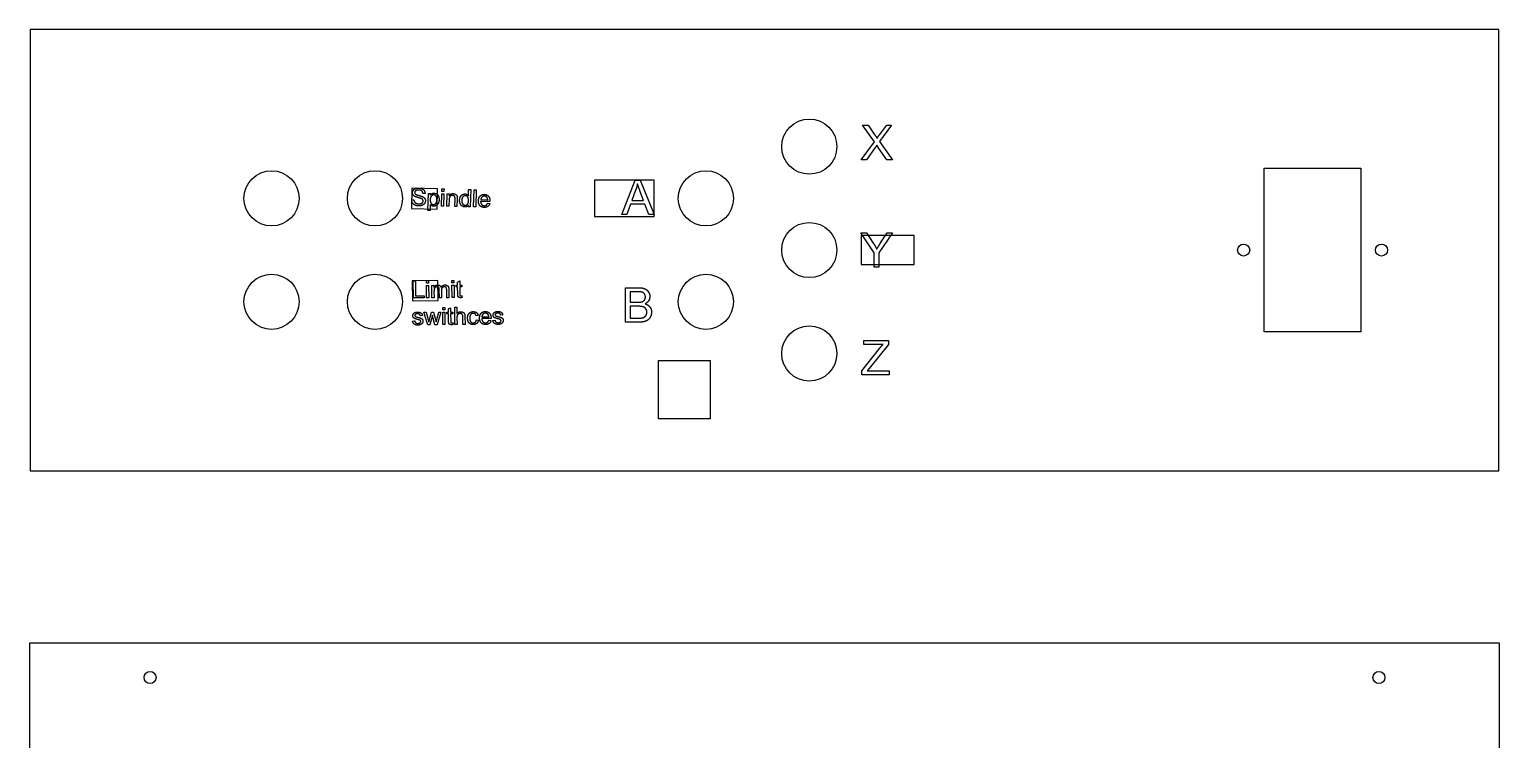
# Model space of a CAD drawing. Header units: millimetres. Extents: x 0 to 426, y -178 to 437.
# Drawn here: x 0 to 426.5, y 231 to 437 of the extents above; entities that cross this region are included whole.
import ezdxf

# ---------------------------------------------------------------- set-up
doc = ezdxf.new("R2010")
doc.units = ezdxf.units.MM
doc.layers.get('0').update_dxf_attribs({"linetype": 'CONTINUOUS'})

msp = doc.modelspace()

# ---------------------------------------------------------------- linework, layer by layer
for p, q in [((245.12, 404.43), (241.71, 409.21)), ((241.71, 409.21), (243.28, 409.21)), ((243.28, 409.21), (245.1, 406.65)), ((250.14, 409.21), (246.63, 404.5)), ((246.69, 406.56), (248.71, 409.21)), ((248.71, 409.21), (250.14, 409.21)), ((241.25, 399.21), (245.12, 404.43)), ((245.35, 402.7), (242.84, 399.21)), ((248.78, 399.21), (246.26, 402.78)), ((246.63, 404.5), (250.42, 399.21)), ((242.84, 399.21), (241.25, 399.21)), ((250.42, 399.21), (248.78, 399.21)), ((171.89, 383.29), (175.73, 393.29)), ((175.73, 393.29), (177.16, 393.29)), ((177.16, 393.29), (181.25, 383.29)), ((114.78, 389.44), (114.14, 389.41)), ((115.63, 384.44), (115.75, 389.45)), ((115.75, 389.45), (116.31, 389.44)), ((116.31, 389.44), (116.3, 388.96)), ((119.55, 385.73), (119.64, 389.35)), ((119.64, 389.35), (120.25, 389.34)), ((119.66, 390.03), (119.67, 390.73)), ((120.27, 390.01), (119.66, 390.03)), ((119.67, 390.73), (120.29, 390.72)), ((120.25, 389.34), (120.17, 385.72)), ((120.29, 390.72), (120.27, 390.01)), ((121.1, 385.7), (121.19, 389.32)), ((121.19, 389.32), (121.74, 389.3)), ((121.74, 389.3), (121.73, 388.79)), ((127.37, 388.75), (127.41, 390.55)), ((127.41, 390.55), (128.02, 390.53)), ((128.02, 390.53), (127.9, 385.53)), ((128.85, 385.51), (128.98, 390.51)), ((128.98, 390.51), (129.59, 390.49)), ((129.59, 390.49), (129.47, 385.49)), ((175.87, 390.33), (174.78, 387.4)), ((178.17, 387.4), (177.12, 390.17)), ((110.9, 387.55), (111.53, 387.59)), ((116.25, 384.43), (115.63, 384.44)), ((116.29, 386.19), (116.25, 384.43)), ((120.17, 385.72), (119.55, 385.73)), ((121.71, 385.68), (121.1, 385.7)), ((121.76, 387.66), (121.71, 385.68)), ((123.43, 385.64), (123.48, 387.84)), ((124.04, 385.63), (123.43, 385.64)), ((124.1, 387.85), (124.04, 385.63)), ((127.33, 385.55), (127.35, 386)), ((127.9, 385.53), (127.33, 385.55)), ((129.47, 385.49), (128.85, 385.51)), ((133.59, 387.05), (130.89, 387.11)), ((130.94, 387.62), (132.96, 387.57)), ((132.93, 386.58), (133.56, 386.48)), ((174.39, 386.32), (173.3, 383.29)), ((178.58, 386.32), (174.39, 386.32)), ((174.78, 387.4), (178.17, 387.4)), ((179.74, 383.29), (178.58, 386.32)), ((173.3, 383.29), (171.89, 383.29)), ((181.25, 383.29), (179.74, 383.29)), ((245.08, 372.24), (241.23, 378)), ((241.23, 378), (242.84, 378)), ((242.84, 378), (244.81, 374.98)), ((250.4, 378), (246.41, 372.24)), ((246.92, 375.06), (248.86, 378)), ((248.86, 378), (250.4, 378)), ((245.08, 368), (245.08, 372.24)), ((246.41, 372.24), (246.41, 368)), ((246.41, 368), (245.08, 368)), ((111.39, 359.1), (111.35, 364.1)), ((111.35, 364.1), (112.01, 364.1)), ((112.01, 364.1), (112.05, 359.69)), ((115.19, 363.42), (115.18, 364.13)), ((115.18, 364.13), (115.8, 364.13)), ((115.8, 363.43), (115.19, 363.42)), ((115.2, 362.75), (115.81, 362.76)), ((115.23, 359.13), (115.2, 362.75)), ((115.8, 364.13), (115.8, 363.43)), ((115.81, 362.76), (115.84, 359.13)), ((116.74, 362.76), (117.29, 362.77)), ((116.77, 359.14), (116.74, 362.76)), ((117.29, 362.77), (117.3, 362.26)), ((122.55, 364.19), (123.17, 364.2)), ((122.56, 363.49), (122.55, 364.19)), ((123.17, 363.49), (122.56, 363.49)), ((122.57, 362.81), (123.18, 362.82)), ((122.6, 359.19), (122.57, 362.81)), ((123.17, 364.2), (123.17, 363.49)), ((123.18, 362.82), (123.21, 359.2)), ((123.78, 362.82), (124.23, 362.83)), ((123.78, 362.35), (123.78, 362.82)), ((124.22, 363.72), (124.83, 364.1)), ((124.23, 362.83), (124.22, 363.72)), ((124.83, 364.1), (124.84, 362.83)), ((124.84, 362.83), (125.45, 362.84)), ((125.45, 362.84), (125.46, 362.36)), ((114.51, 359.12), (111.39, 359.1)), ((112.05, 359.69), (114.51, 359.71)), ((114.51, 359.71), (114.51, 359.12)), ((115.84, 359.13), (115.23, 359.13)), ((117.39, 359.15), (116.77, 359.14)), ((117.37, 361.03), (117.39, 359.15)), ((118.93, 359.16), (118.91, 361.51)), ((119.54, 359.17), (118.93, 359.16)), ((119.52, 361.27), (119.54, 359.17)), ((121.07, 359.18), (121.05, 361.46)), ((121.68, 359.18), (121.07, 359.18)), ((121.66, 361.67), (121.68, 359.18)), ((123.21, 359.2), (122.6, 359.19)), ((124.23, 362.35), (123.78, 362.35)), ((124.25, 360.27), (124.23, 362.35)), ((125.46, 362.36), (124.84, 362.36)), ((124.84, 362.36), (124.86, 360.24)), ((125.48, 359.77), (125.57, 359.22)), ((172.93, 352.08), (172.93, 362.08)), ((172.93, 362.08), (176.69, 362.08)), ((176.26, 360.9), (174.26, 360.9)), ((174.26, 360.9), (174.26, 357.87)), ((114.01, 354), (113.41, 353.92)), ((114.43, 354.94), (115.06, 354.95)), ((115.57, 351.33), (114.43, 354.94)), ((115.06, 354.95), (115.65, 352.86)), ((116.06, 352.83), (116.62, 354.96)), ((116.92, 354.13), (116.21, 351.33)), ((116.62, 354.96), (117.25, 354.96)), ((117.06, 353.51), (116.92, 354.13)), ((117.25, 354.96), (117.81, 352.87)), ((118.2, 352.88), (118.8, 354.98)), ((119.4, 354.98), (118.29, 351.35)), ((118.8, 354.98), (119.4, 354.98)), ((119.9, 356.36), (120.52, 356.37)), ((119.91, 355.66), (119.9, 356.36)), ((120.52, 355.66), (119.91, 355.66)), ((119.94, 351.37), (119.91, 354.99)), ((119.91, 354.99), (120.53, 354.99)), ((120.52, 356.37), (120.52, 355.66)), ((120.53, 354.99), (120.56, 351.37)), ((121.13, 354.52), (121.12, 355)), ((121.12, 355), (121.57, 355)), ((121.58, 354.52), (121.13, 354.52)), ((121.57, 355.9), (122.17, 356.27)), ((121.57, 355), (121.57, 355.9)), ((121.6, 352.44), (121.58, 354.52)), ((122.17, 356.27), (122.19, 355.01)), ((122.19, 355.01), (122.8, 355.01)), ((122.81, 354.53), (122.19, 354.53)), ((122.19, 354.53), (122.21, 352.41)), ((122.8, 355.01), (122.81, 354.53)), ((123.39, 356.39), (124, 356.4)), ((123.43, 351.39), (123.39, 356.39)), ((124, 356.4), (124.02, 354.61)), ((130.21, 354.01), (129.61, 353.91)), ((137.3, 354.2), (136.7, 354.11)), ((174.26, 357.87), (176.42, 357.87)), ((176.57, 356.69), (174.26, 356.69)), ((174.26, 356.69), (174.26, 353.26)), ((111.15, 352.37), (111.76, 352.47)), ((116.21, 351.33), (115.57, 351.33)), ((115.65, 352.86), (115.88, 352.08)), ((117.66, 351.35), (117.06, 353.51)), ((118.29, 351.35), (117.66, 351.35)), ((117.81, 352.87), (117.99, 352.18)), ((117.99, 352.18), (118.2, 352.88)), ((120.56, 351.37), (119.94, 351.37)), ((122.83, 351.94), (122.92, 351.4)), ((124.05, 351.4), (123.43, 351.39)), ((124.03, 353.38), (124.05, 351.4)), ((125.77, 351.41), (125.75, 353.71)), ((126.38, 351.42), (125.77, 351.41)), ((126.36, 353.72), (126.38, 351.42)), ((129.67, 352.77), (130.27, 352.7)), ((133.93, 353.14), (131.23, 353.12)), ((131.26, 353.62), (133.28, 353.64)), ((133.28, 352.65), (133.92, 352.57)), ((134.44, 352.57), (135.05, 352.67)), ((176.75, 352.08), (172.93, 352.08)), ((174.26, 353.26), (176.75, 353.26)), ((242.05, 345.61), (242.05, 346.79)), ((242.05, 346.79), (249.21, 346.79)), ((247.63, 345.61), (242.05, 345.61)), ((249.21, 345.61), (243.6, 338.67)), ((249.21, 346.79), (249.21, 345.61)), ((241.47, 338.01), (246.59, 344.42)), ((241.47, 336.79), (241.47, 338.01)), ((243.6, 338.67), (242.99, 337.97)), ((242.99, 337.97), (249.37, 337.97)), ((249.37, 337.97), (249.37, 336.79)), ((249.37, 336.79), (241.47, 336.79))]:
    msp.add_line(p, q)
for points in [[(0.25, 309), (426.25, 309), (426.25, 437), (0.25, 437)], [(358.25, 396.75), (386.25, 396.75), (386.25, 349.25), (358.25, 349.25)], [(163.91, 382.71), (181.25, 382.71), (181.25, 393.29), (163.91, 393.29)], [(110.84, 385.06), (118.26, 384.88), (118.4, 390.76), (110.98, 390.94)], [(241.25, 368.76), (256.62, 368.76), (256.62, 377.24), (241.25, 377.24)], [(111.1, 358.25), (118.56, 358.32), (118.51, 364.16), (111.05, 364.09)], [(182.5, 341), (197.5, 341), (197.5, 324), (182.5, 324)], [(0, 0), (426.5, 0), (426.5, 259), (0, 259)]]:
    msp.add_lwpolyline(points, close=True)
for centre, radius in [((226.25, 403), 8), ((70.25, 388), 8), ((100.25, 388), 8), ((196.25, 388), 8), ((226.25, 373), 8), ((352.25, 373), 1.75), ((392.25, 373), 1.75), ((70.25, 358), 8), ((100.25, 358), 8), ((196.25, 358), 8), ((226.25, 343), 8), ((35, 249), 1.75), ((391.5, 249), 1.75)]:
    msp.add_circle(centre, radius)
for points in [[(245.1, 406.65), (245.66, 405.85), (245.9, 405.42)], [(245.9, 405.42), (246.24, 405.97), (246.69, 406.56)], [(245.83, 403.45), (245.49, 402.9), (245.35, 402.7)], [(246.26, 402.78), (246.05, 403.09), (245.83, 403.45)], [(111.14, 389.65), (111.15, 390.02), (111.37, 390.35)], [(111.3, 389.02), (111.13, 389.3), (111.14, 389.65)], [(111.83, 388.54), (111.47, 388.74), (111.3, 389.02)], [(111.37, 390.35), (111.6, 390.67), (112.01, 390.83)], [(112.07, 390.2), (111.79, 389.98), (111.78, 389.67)], [(111.78, 389.67), (111.77, 389.4), (111.96, 389.23)], [(112.78, 388.21), (112.1, 388.39), (111.83, 388.54)], [(111.96, 389.23), (112.15, 389.05), (112.95, 388.85)], [(112.01, 390.83), (112.43, 390.99), (112.94, 390.98)], [(112.95, 390.4), (112.35, 390.41), (112.07, 390.2)], [(113.67, 387.94), (113.47, 388.02), (112.78, 388.21)], [(112.94, 390.98), (113.49, 390.97), (113.91, 390.78)], [(113.81, 390.13), (113.52, 390.38), (112.95, 390.4)], [(112.95, 388.85), (113.76, 388.64), (114.05, 388.5)], [(114.14, 389.41), (114.1, 389.88), (113.81, 390.13)], [(113.91, 390.78), (114.33, 390.59), (114.55, 390.24)], [(114.05, 388.5), (114.48, 388.29), (114.68, 387.98)], [(114.55, 390.24), (114.77, 389.88), (114.78, 389.44)], [(116.59, 388.66), (116.28, 388.3), (116.27, 387.6)], [(116.3, 388.96), (116.51, 389.24), (116.76, 389.37)], [(117.3, 389.01), (116.9, 389.02), (116.59, 388.66)], [(116.76, 389.37), (117.01, 389.5), (117.37, 389.49)], [(117.97, 388.65), (117.69, 389), (117.3, 389.01)], [(117.37, 389.49), (117.83, 389.48), (118.18, 389.23)], [(118.23, 387.61), (118.24, 388.3), (117.97, 388.65)], [(118.18, 389.23), (118.53, 388.99), (118.7, 388.55)], [(118.7, 388.55), (118.87, 388.11), (118.85, 387.59)], [(121.73, 388.79), (122.14, 389.38), (122.9, 389.36)], [(122.07, 388.6), (121.78, 388.35), (121.76, 387.66)], [(122.75, 388.83), (122.36, 388.84), (122.07, 388.6)], [(123.18, 388.71), (123, 388.82), (122.75, 388.83)], [(122.9, 389.36), (123.22, 389.35), (123.49, 389.23)], [(123.43, 388.41), (123.36, 388.59), (123.18, 388.71)], [(123.48, 387.84), (123.49, 388.22), (123.43, 388.41)], [(123.49, 389.23), (123.77, 389.1), (123.9, 388.91)], [(123.9, 388.91), (124.03, 388.71), (124.08, 388.45)], [(124.08, 388.45), (124.11, 388.28), (124.1, 387.85)], [(124.81, 387.41), (124.82, 387.96), (125.01, 388.39)], [(125.01, 388.39), (125.2, 388.83), (125.57, 389.06)], [(125.74, 388.45), (125.46, 388.12), (125.44, 387.4)], [(125.57, 389.06), (125.94, 389.28), (126.38, 389.27)], [(126.43, 388.76), (126.02, 388.77), (125.74, 388.45)], [(126.38, 389.27), (126.71, 389.27), (126.96, 389.12)], [(127.13, 388.4), (126.85, 388.75), (126.43, 388.76)], [(126.96, 389.12), (127.22, 388.98), (127.37, 388.75)], [(127.39, 387.3), (127.4, 388.04), (127.13, 388.4)], [(130.26, 387.26), (130.28, 388.17), (130.76, 388.66)], [(130.76, 388.66), (131.25, 389.16), (132, 389.14)], [(131.27, 388.37), (130.98, 388.09), (130.94, 387.62)], [(131.99, 388.63), (131.57, 388.64), (131.27, 388.37)], [(132.74, 388.26), (132.46, 388.62), (131.99, 388.63)], [(132, 389.14), (132.72, 389.12), (133.17, 388.61)], [(132.96, 387.57), (132.93, 388.03), (132.74, 388.26)], [(133.17, 388.61), (133.62, 388.11), (133.6, 387.21)], [(176.41, 392.24), (176.22, 391.28), (175.87, 390.33)], [(177.12, 390.17), (176.65, 391.43), (176.41, 392.24)], [(111.15, 386.64), (110.9, 387.05), (110.9, 387.55)], [(111.86, 386.03), (111.4, 386.24), (111.15, 386.64)], [(111.53, 387.59), (111.56, 387.21), (111.72, 386.97)], [(111.72, 386.97), (111.87, 386.72), (112.21, 386.57)], [(112.99, 385.81), (112.31, 385.82), (111.86, 386.03)], [(112.21, 386.57), (112.55, 386.41), (112.97, 386.4)], [(112.97, 386.4), (113.35, 386.39), (113.65, 386.5)], [(113.96, 385.98), (113.53, 385.79), (112.99, 385.81)], [(113.65, 386.5), (113.94, 386.6), (114.08, 386.8)], [(114.11, 387.63), (113.98, 387.81), (113.67, 387.94)], [(114.63, 386.51), (114.39, 386.17), (113.96, 385.98)], [(114.08, 386.8), (114.23, 386.99), (114.24, 387.22)], [(114.24, 387.22), (114.24, 387.46), (114.11, 387.63)], [(114.88, 387.26), (114.87, 386.86), (114.63, 386.51)], [(114.68, 387.98), (114.89, 387.66), (114.88, 387.26)], [(116.27, 387.6), (116.25, 386.91), (116.52, 386.56)], [(116.68, 385.85), (116.44, 385.99), (116.29, 386.19)], [(116.52, 386.56), (116.8, 386.22), (117.2, 386.21)], [(117.23, 385.71), (116.92, 385.72), (116.68, 385.85)], [(117.2, 386.21), (117.61, 386.2), (117.91, 386.54)], [(118.03, 385.93), (117.65, 385.7), (117.23, 385.71)], [(117.91, 386.54), (118.21, 386.88), (118.23, 387.61)], [(118.63, 386.59), (118.42, 386.15), (118.03, 385.93)], [(118.85, 387.59), (118.84, 387.03), (118.63, 386.59)], [(124.98, 386.43), (124.79, 386.86), (124.81, 387.41)], [(125.53, 385.75), (125.17, 385.99), (124.98, 386.43)], [(125.44, 387.4), (125.42, 386.7), (125.71, 386.35)], [(126.32, 385.49), (125.89, 385.5), (125.53, 385.75)], [(125.71, 386.35), (125.99, 386), (126.39, 385.99)], [(127.35, 386), (126.99, 385.47), (126.32, 385.49)], [(126.39, 385.99), (126.79, 385.98), (127.08, 386.3)], [(127.08, 386.3), (127.37, 386.63), (127.39, 387.3)], [(130.69, 385.87), (130.24, 386.37), (130.26, 387.26)], [(131.94, 385.35), (131.14, 385.37), (130.69, 385.87)], [(130.89, 387.11), (130.91, 386.52), (131.2, 386.19)], [(131.2, 386.19), (131.5, 385.87), (131.95, 385.86)], [(132.98, 385.63), (132.57, 385.34), (131.94, 385.35)], [(131.95, 385.86), (132.29, 385.85), (132.53, 386.02)], [(132.53, 386.02), (132.78, 386.19), (132.93, 386.58)], [(133.56, 386.48), (133.4, 385.93), (132.98, 385.63)], [(133.6, 387.21), (133.6, 387.16), (133.59, 387.05)], [(244.81, 374.98), (245.36, 374.14), (245.83, 373.29)], [(245.83, 373.29), (246.28, 374.08), (246.92, 375.06)], [(117.3, 362.26), (117.47, 362.53), (117.75, 362.69)], [(117.75, 362.69), (118.03, 362.86), (118.39, 362.86)], [(118.39, 362.86), (118.79, 362.86), (119.05, 362.7)], [(119.05, 362.7), (119.31, 362.53), (119.42, 362.23)], [(119.42, 362.23), (119.84, 362.87), (120.53, 362.88)], [(120.53, 362.88), (121.07, 362.88), (121.36, 362.59)], [(121.36, 362.59), (121.66, 362.29), (121.66, 361.67)], [(117.46, 361.78), (117.37, 361.52), (117.37, 361.03)], [(117.78, 362.19), (117.56, 362.05), (117.46, 361.78)], [(118.26, 362.33), (118, 362.32), (117.78, 362.19)], [(118.75, 362.13), (118.6, 362.33), (118.26, 362.33)], [(118.91, 361.51), (118.9, 361.92), (118.75, 362.13)], [(119.77, 362.09), (119.52, 361.83), (119.52, 361.27)], [(120.4, 362.34), (120.02, 362.34), (119.77, 362.09)], [(120.77, 362.25), (120.61, 362.35), (120.4, 362.34)], [(120.99, 361.99), (120.93, 362.15), (120.77, 362.25)], [(121.05, 361.46), (121.05, 361.83), (120.99, 361.99)], [(124.33, 359.54), (124.25, 359.71), (124.25, 360.27)], [(124.59, 359.27), (124.41, 359.37), (124.33, 359.54)], [(125.11, 359.17), (124.78, 359.16), (124.59, 359.27)], [(124.86, 360.24), (124.86, 359.97), (124.89, 359.9)], [(124.89, 359.9), (124.93, 359.83), (125, 359.78)], [(125, 359.78), (125.07, 359.74), (125.21, 359.74)], [(125.57, 359.22), (125.31, 359.17), (125.11, 359.17)], [(125.21, 359.74), (125.31, 359.74), (125.48, 359.77)], [(177.78, 360.76), (177.33, 360.9), (176.26, 360.9)], [(176.69, 362.08), (177.83, 362.08), (178.52, 361.77)], [(177.68, 357.99), (178.19, 358.14), (178.44, 358.49)], [(178.46, 360.24), (178.22, 360.62), (177.78, 360.76)], [(178.44, 358.49), (178.7, 358.84), (178.7, 359.36)], [(178.7, 359.36), (178.7, 359.86), (178.46, 360.24)], [(178.52, 361.77), (179.22, 361.47), (179.61, 360.84)], [(179.65, 358.31), (179.31, 357.74), (178.6, 357.4)], [(179.61, 360.84), (180, 360.21), (180, 359.52)], [(180, 359.52), (180, 358.88), (179.65, 358.31)], [(111.24, 353.95), (111.24, 354.19), (111.35, 354.4)], [(111.35, 354.4), (111.45, 354.61), (111.64, 354.75)], [(111.64, 354.75), (111.79, 354.85), (112.03, 354.93)], [(112.01, 354.36), (111.83, 354.22), (111.83, 354.03)], [(111.83, 354.03), (111.83, 353.91), (111.91, 353.81)], [(112.61, 354.5), (112.19, 354.5), (112.01, 354.36)], [(112.03, 354.93), (112.28, 355), (112.56, 355.01)], [(112.56, 355.01), (112.99, 355.01), (113.31, 354.89)], [(113.17, 354.35), (112.97, 354.5), (112.61, 354.5)], [(113.41, 353.92), (113.37, 354.19), (113.17, 354.35)], [(113.31, 354.89), (113.64, 354.77), (113.79, 354.56)], [(113.79, 354.56), (113.95, 354.35), (114.01, 354)], [(124.02, 354.61), (124.45, 355.11), (125.1, 355.11)], [(124.13, 354.05), (124.03, 353.81), (124.03, 353.38)], [(124.47, 354.44), (124.23, 354.29), (124.13, 354.05)], [(124.98, 354.58), (124.71, 354.58), (124.47, 354.44)], [(125.55, 354.38), (125.34, 354.59), (124.98, 354.58)], [(125.1, 355.11), (125.5, 355.12), (125.8, 354.96)], [(125.75, 353.71), (125.75, 354.17), (125.55, 354.38)], [(125.8, 354.96), (126.1, 354.8), (126.23, 354.53)], [(126.23, 354.53), (126.36, 354.25), (126.36, 353.72)], [(127.12, 353.22), (127.11, 353.81), (127.3, 354.25)], [(127.3, 354.25), (127.49, 354.69), (127.89, 354.92)], [(128.03, 354.3), (127.74, 353.97), (127.75, 353.25)], [(127.89, 354.92), (128.28, 355.14), (128.75, 355.14)], [(128.78, 354.64), (128.31, 354.64), (128.03, 354.3)], [(128.75, 355.14), (129.34, 355.15), (129.72, 354.85)], [(129.3, 354.46), (129.08, 354.64), (128.78, 354.64)], [(129.61, 353.91), (129.52, 354.28), (129.3, 354.46)], [(129.72, 354.85), (130.1, 354.56), (130.21, 354.01)], [(130.59, 353.24), (130.58, 354.15), (131.05, 354.66)], [(131.05, 354.66), (131.52, 355.17), (132.27, 355.17)], [(131.57, 354.38), (131.28, 354.09), (131.26, 353.62)], [(132.28, 354.67), (131.85, 354.67), (131.57, 354.38)], [(132.27, 355.17), (132.99, 355.18), (133.46, 354.69)], [(133.04, 354.32), (132.74, 354.67), (132.28, 354.67)], [(133.28, 353.64), (133.23, 354.09), (133.04, 354.32)], [(133.46, 354.69), (133.92, 354.2), (133.93, 353.3)], [(134.53, 354.15), (134.53, 354.39), (134.64, 354.6)], [(134.67, 353.66), (134.53, 353.88), (134.53, 354.15)], [(134.64, 354.6), (134.75, 354.81), (134.94, 354.94)], [(134.94, 354.94), (135.08, 355.05), (135.32, 355.13)], [(135.3, 354.56), (135.12, 354.41), (135.12, 354.23)], [(135.12, 354.23), (135.12, 354.11), (135.2, 354.01)], [(135.2, 354.01), (135.27, 353.91), (135.44, 353.85)], [(135.9, 354.7), (135.48, 354.7), (135.3, 354.56)], [(135.32, 355.13), (135.57, 355.2), (135.85, 355.2)], [(135.85, 355.2), (136.28, 355.21), (136.6, 355.09)], [(136.46, 354.55), (136.26, 354.7), (135.9, 354.7)], [(136.7, 354.11), (136.66, 354.39), (136.46, 354.55)], [(136.6, 355.09), (136.93, 354.97), (137.08, 354.76)], [(137.08, 354.76), (137.24, 354.55), (137.3, 354.2)], [(176.42, 357.87), (177.3, 357.87), (177.68, 357.99)], [(178.03, 356.53), (177.53, 356.69), (176.57, 356.69)], [(178.83, 355.95), (178.54, 356.36), (178.03, 356.53)], [(178.41, 353.58), (178.72, 353.77), (178.92, 354.13)], [(178.6, 357.4), (179.51, 357.13), (180, 356.49)], [(179.11, 354.98), (179.11, 355.53), (178.83, 355.95)], [(178.92, 354.13), (179.11, 354.5), (179.11, 354.98)], [(180, 356.49), (180.49, 355.85), (180.49, 354.98)], [(180.49, 354.98), (180.49, 354.27), (180.19, 353.67)], [(111.63, 351.51), (111.26, 351.8), (111.15, 352.37)], [(111.38, 353.47), (111.24, 353.69), (111.24, 353.95)], [(111.78, 353.13), (111.51, 353.25), (111.38, 353.47)], [(112.71, 351.22), (112, 351.22), (111.63, 351.51)], [(111.76, 352.47), (111.81, 352.11), (112.05, 351.92)], [(112.71, 352.84), (112.04, 353), (111.78, 353.13)], [(111.91, 353.81), (111.98, 353.72), (112.15, 353.65)], [(112.05, 351.92), (112.28, 351.72), (112.7, 351.73)], [(112.15, 353.65), (112.24, 353.62), (112.69, 353.5)], [(112.69, 353.5), (113.34, 353.33), (113.6, 353.22)], [(112.7, 351.73), (113.12, 351.73), (113.33, 351.9)], [(113.34, 352.64), (113.22, 352.72), (112.71, 352.84)], [(113.47, 351.38), (113.13, 351.23), (112.71, 351.22)], [(113.33, 351.9), (113.53, 352.08), (113.53, 352.31)], [(113.53, 352.31), (113.53, 352.52), (113.34, 352.64)], [(113.98, 351.8), (113.81, 351.53), (113.47, 351.38)], [(113.6, 353.22), (113.86, 353.11), (114.01, 352.9)], [(114.16, 352.38), (114.16, 352.07), (113.98, 351.8)], [(114.01, 352.9), (114.16, 352.69), (114.16, 352.38)], [(115.88, 352.08), (115.89, 352.14), (116.06, 352.83)], [(121.68, 351.72), (121.6, 351.89), (121.6, 352.44)], [(121.94, 351.44), (121.75, 351.54), (121.68, 351.72)], [(122.46, 351.34), (122.12, 351.34), (121.94, 351.44)], [(122.21, 352.41), (122.21, 352.15), (122.24, 352.07)], [(122.24, 352.07), (122.28, 352), (122.35, 351.96)], [(122.35, 351.96), (122.42, 351.91), (122.56, 351.91)], [(122.92, 351.4), (122.66, 351.34), (122.46, 351.34)], [(122.56, 351.91), (122.66, 351.91), (122.83, 351.94)], [(127.58, 351.83), (127.12, 352.32), (127.12, 353.22)], [(128.78, 351.36), (128.04, 351.35), (127.58, 351.83)], [(127.75, 353.25), (127.75, 352.52), (128.03, 352.19)], [(128.03, 352.19), (128.32, 351.86), (128.77, 351.86)], [(128.77, 351.86), (129.13, 351.87), (129.37, 352.09)], [(129.78, 351.72), (129.37, 351.36), (128.78, 351.36)], [(129.37, 352.09), (129.61, 352.31), (129.67, 352.77)], [(130.27, 352.7), (130.18, 352.08), (129.78, 351.72)], [(131.07, 351.87), (130.6, 352.35), (130.59, 353.24)], [(132.33, 351.39), (131.54, 351.38), (131.07, 351.87)], [(131.23, 353.12), (131.27, 352.52), (131.57, 352.2)], [(131.57, 352.2), (131.88, 351.89), (132.33, 351.89)], [(132.33, 351.89), (132.67, 351.9), (132.91, 352.08)], [(133.37, 351.7), (132.96, 351.39), (132.33, 351.39)], [(132.91, 352.08), (133.14, 352.26), (133.28, 352.65)], [(133.92, 352.57), (133.77, 352.01), (133.37, 351.7)], [(133.93, 353.3), (133.93, 353.25), (133.93, 353.14)], [(134.92, 351.7), (134.55, 351.99), (134.44, 352.57)], [(135.07, 353.32), (134.8, 353.45), (134.67, 353.66)], [(136, 351.42), (135.29, 351.41), (134.92, 351.7)], [(135.05, 352.67), (135.1, 352.31), (135.34, 352.11)], [(136.01, 353.04), (135.33, 353.2), (135.07, 353.32)], [(135.34, 352.11), (135.57, 351.92), (135.99, 351.92)], [(135.44, 353.85), (135.53, 353.82), (135.98, 353.7)], [(135.98, 353.7), (136.63, 353.53), (136.89, 353.42)], [(135.99, 351.92), (136.41, 351.93), (136.62, 352.1)], [(136.76, 351.57), (136.42, 351.42), (136, 351.42)], [(136.63, 352.83), (136.51, 352.91), (136.01, 353.04)], [(136.62, 352.1), (136.82, 352.28), (136.82, 352.51)], [(136.82, 352.51), (136.82, 352.72), (136.63, 352.83)], [(137.27, 352), (137.1, 351.73), (136.76, 351.57)], [(136.89, 353.42), (137.15, 353.31), (137.3, 353.1)], [(137.45, 352.58), (137.45, 352.27), (137.27, 352)], [(137.3, 353.1), (137.45, 352.89), (137.45, 352.58)], [(176.75, 353.26), (177.39, 353.26), (177.65, 353.3)], [(178.36, 352.24), (177.7, 352.08), (176.75, 352.08)], [(177.65, 353.3), (178.11, 353.39), (178.41, 353.58)], [(179.46, 352.74), (179.02, 352.41), (178.36, 352.24)], [(180.19, 353.67), (179.89, 353.07), (179.46, 352.74)], [(246.59, 344.42), (247.14, 345.1), (247.63, 345.61)]]:
    msp.add_open_spline(points, degree=2)

doc.saveas('drawing.dxf')
